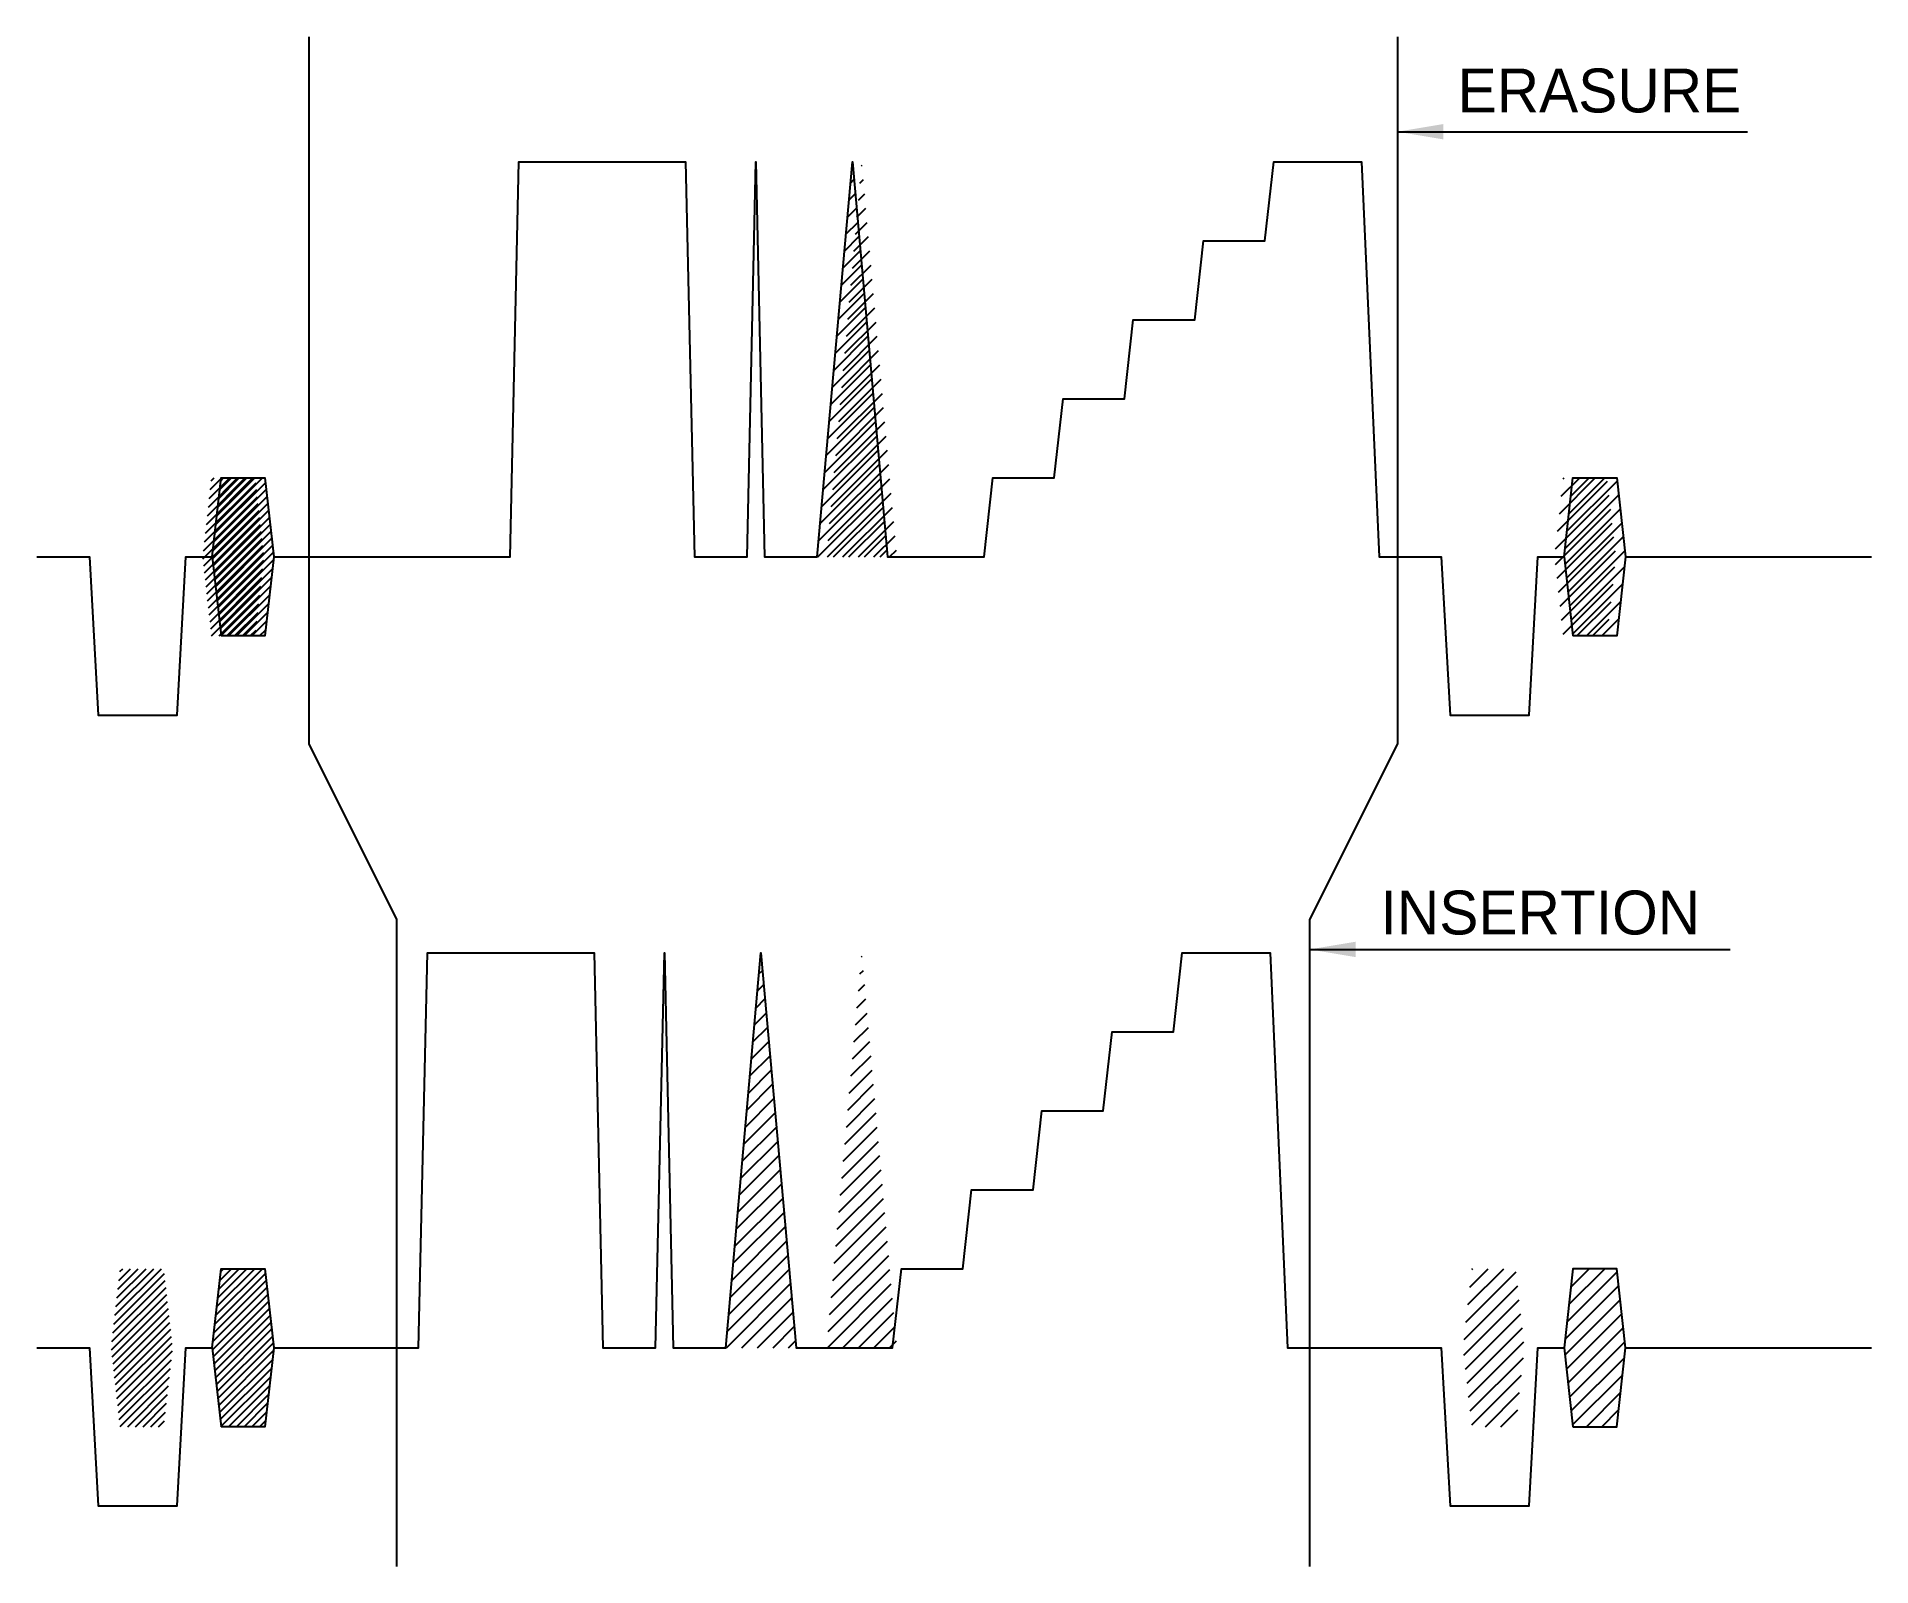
# Model space of a CAD drawing. Extents: x 18 to 227, y 82 to 256.
import ezdxf

# ---------------------------------------------------------------- set-up
doc = ezdxf.new("R2010")
doc.units = 0
doc.layers.get('0').update_dxf_attribs({"linetype": 'CONTINUOUS'})
doc.layers.add('WORK', color=3, linetype='CONTINUOUS')

# ---------------------------------------------------------------- blocks, each defined once
blk = doc.blocks.new('*X')
at = {"color": 0}
for p, q in [((112.33, 241.38), (112.41, 241.46)), ((112.16, 239.44), (112.55, 239.83)), ((111.82, 235.56), (112.84, 236.59)), ((111.99, 237.5), (112.7, 238.21)), ((111.64, 233.62), (112.99, 234.96)), ((111.47, 231.68), (113.13, 233.34)), ((111.13, 227.8), (113.42, 230.09)), ((111.3, 229.74), (113.28, 231.72)), ((110.95, 225.86), (113.56, 228.47)), ((110.78, 223.92), (113.71, 226.85)), ((110.61, 221.98), (113.85, 225.22)), ((110.26, 218.1), (114.14, 221.98)), ((110.44, 220.04), (114, 223.6)), ((110.09, 216.16), (114.29, 220.35)), ((109.92, 214.22), (114.43, 218.73)), ((109.57, 210.34), (114.72, 215.48)), ((109.75, 212.28), (114.57, 217.1)), ((109.4, 208.4), (114.86, 213.86)), ((109.23, 206.46), (115.01, 212.23)), ((109.06, 204.52), (115.15, 210.61)), ((108.71, 200.64), (115.44, 207.36)), ((108.88, 202.58), (115.3, 208.99)), ((38.67, 199.54), (44.44, 205.3)), ((38.67, 199.54), (44.44, 205.3)), ((38.79, 200.54), (44.09, 205.84)), ((38.9, 201.53), (43.21, 205.84)), ((38.9, 201.53), (43.21, 205.84)), ((39.01, 202.52), (42.33, 205.84)), ((39.12, 203.52), (41.44, 205.84)), ((39.12, 203.52), (41.44, 205.84)), ((39.23, 204.51), (40.56, 205.84)), ((39.34, 205.51), (39.67, 205.84)), ((39.34, 205.51), (39.67, 205.84)), ((108.54, 198.7), (115.58, 205.74)), ((192.7, 199.77), (198.41, 205.49)), ((192.92, 201.76), (197.01, 205.84)), ((193.14, 203.75), (195.24, 205.84)), ((193.36, 205.74), (193.47, 205.84)), ((38.4, 196.62), (44.7, 202.92)), ((38.45, 197.55), (44.61, 203.71)), ((38.45, 197.55), (44.61, 203.71)), ((38.56, 198.55), (44.52, 204.51)), ((108.46, 196.84), (115.73, 204.12)), ((192.48, 197.78), (198.59, 203.9)), ((38.49, 195.82), (44.79, 202.12)), ((38.49, 195.82), (44.79, 202.12)), ((38.58, 195.02), (44.88, 201.32)), ((110.22, 196.84), (115.87, 202.49)), ((111.99, 196.84), (116.02, 200.87)), ((192.47, 196), (198.77, 202.3)), ((192.65, 194.41), (198.95, 200.71)), ((38.67, 194.23), (44.97, 200.53)), ((38.67, 194.23), (44.97, 200.53)), ((38.75, 193.43), (45.05, 199.73)), ((38.84, 192.64), (45.14, 198.94)), ((38.84, 192.64), (45.14, 198.94)), ((113.76, 196.84), (116.16, 199.25)), ((192.82, 192.82), (199.12, 199.12)), ((38.93, 191.84), (45.23, 198.14)), ((39.02, 191.05), (45.32, 197.35)), ((39.02, 191.05), (45.32, 197.35)), ((39.11, 190.25), (45.33, 196.48)), ((115.53, 196.84), (116.31, 197.62)), ((193, 191.23), (199.3, 197.53)), ((39.2, 189.46), (45.22, 195.48)), ((39.2, 189.46), (45.22, 195.48)), ((39.28, 188.66), (45.11, 194.49)), ((193.18, 189.64), (199.25, 195.71)), ((39.37, 187.87), (45, 193.5)), ((39.37, 187.87), (45, 193.5)), ((40.24, 187.84), (44.89, 192.5)), ((193.35, 188.05), (199.03, 193.73)), ((41.12, 187.84), (44.78, 191.51)), ((41.12, 187.84), (44.78, 191.51)), ((42, 187.84), (44.67, 190.51)), ((194.92, 187.84), (198.81, 191.74)), ((42.89, 187.84), (44.56, 189.52)), ((42.89, 187.84), (44.56, 189.52)), ((43.77, 187.84), (44.45, 188.52)), ((196.68, 187.84), (198.59, 189.75))]:
    blk.add_line(p, q, dxfattribs=at)

msp = doc.modelspace()

# ---------------------------------------------------------------- linework, layer by layer
at = {"layer": 'WORK', "color": 0}
for points in [[(49.38, 256.11), (49.38, 175.55), (59.38, 155.55), (59.38, 81.86)], [(173.38, 256.11), (173.38, 175.55), (163.38, 155.55), (163.38, 81.86)], [(173.38, 245.28), (213.28, 245.28)], [(45.38, 196.84), (72.3, 196.84), (73.3, 241.84), (92.3, 241.84), (93.3, 196.84), (99.3, 196.84), (100.3, 241.84), (101.3, 196.84), (107.3, 196.84), (111.3, 241.84), (115.3, 196.84), (126.3, 196.84), (127.3, 205.84), (134.3, 205.84), (135.3, 214.84), (142.3, 214.84), (143.3, 223.84), (150.3, 223.84), (151.3, 232.84), (158.3, 232.84), (159.3, 241.84), (169.3, 241.84), (171.3, 196.84), (173.38, 196.84)], [(18.38, 196.84), (24.38, 196.84), (25.38, 178.84), (34.38, 178.84), (35.38, 196.84), (38.38, 196.84), (39.38, 205.84), (44.38, 205.84), (45.38, 196.84), (44.38, 187.84), (39.38, 187.84)], [(173.38, 196.84), (178.38, 196.84), (179.38, 178.84), (188.38, 178.84), (189.38, 196.84), (192.38, 196.84), (193.38, 205.84), (198.38, 205.84), (199.38, 196.84), (198.38, 187.84), (193.38, 187.84)], [(199.38, 196.84), (227.38, 196.84)], [(45.38, 106.76), (61.88, 106.76), (62.88, 151.76), (81.88, 151.76), (82.88, 106.76), (88.88, 106.76), (89.88, 151.76), (90.88, 106.76), (96.88, 106.76), (100.88, 151.76), (104.88, 106.76), (115.88, 106.76), (116.88, 115.76), (123.88, 115.76), (124.88, 124.76), (131.88, 124.76), (132.88, 133.76), (139.88, 133.76), (140.88, 142.76), (147.88, 142.76), (148.88, 151.76), (158.88, 151.76), (160.88, 106.76), (178.38, 106.76), (179.38, 88.76), (188.38, 88.76), (189.38, 106.76), (192.38, 106.76)], [(163.38, 152.14), (211.29, 152.14)], [(18.38, 106.76), (24.38, 106.76), (25.38, 88.76), (34.38, 88.76), (35.38, 106.76), (38.38, 106.76), (39.38, 115.76), (44.38, 115.76), (45.38, 106.76), (44.38, 97.76), (39.38, 97.76)], [(199.38, 106.76), (227.38, 106.76)]]:
    msp.add_lwpolyline(points, dxfattribs=at)
at = {"layer": 'WORK', "color": 0, "linetype": 'CONTINUOUS'}
for points in [[(38.38, 196.84), (39.38, 187.84)], [(192.38, 196.84), (193.38, 187.84)], [(193.38, 97.76), (198.38, 97.76), (199.38, 106.76), (198.38, 115.76), (193.38, 115.76), (192.38, 106.76)], [(38.38, 106.76), (39.38, 97.76)], [(192.38, 106.76), (193.38, 97.76)]]:
    msp.add_lwpolyline(points, dxfattribs=at)
at = {"layer": 'WORK', "color": 0}
for points in [[(178.63, 244.41), (178.63, 246.16), (173.38, 245.28)], [(168.63, 151.26), (168.63, 153.01), (163.38, 152.14)]]:
    msp.add_solid(points, dxfattribs=at)

# ---------------------------------------------------------------- block references
for p in [(-1.08, 0), (0, 0), (0, 0), (-11.5, -90.08), (0, -90.08), (0, -90.08)]:
    msp.add_blockref('*X', p, dxfattribs=at)

# ---------------------------------------------------------------- texts
for s, p in [('ERASURE', (180.24, 247.48)), ('INSERTION', (171.47, 153.84))]:
    msp.add_text(s, height=5, dxfattribs=at).set_placement(p)

doc.saveas('drawing.dxf')
